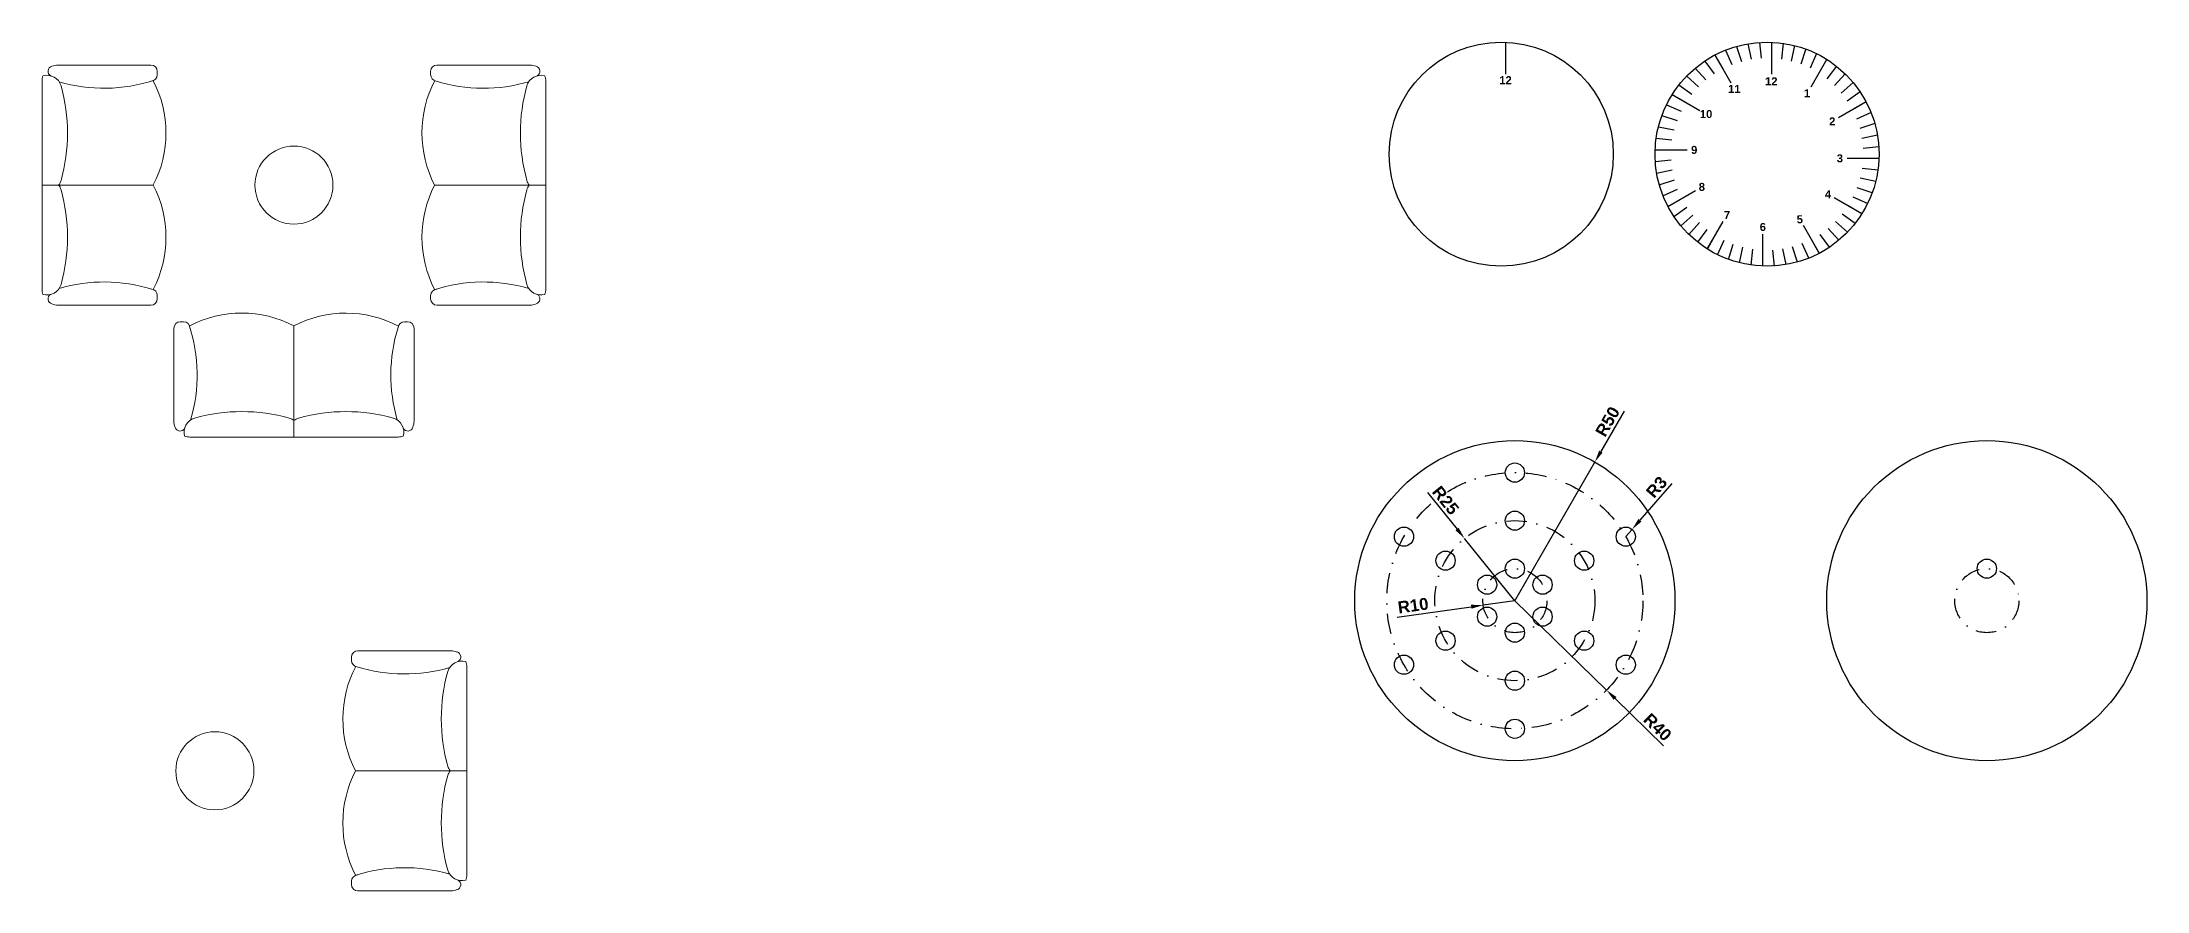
# Model space of a CAD drawing. Header units: millimetres. Extents: x 2193 to 3415, y 1543 to 1811.
# Drawn here: x 2758 to 3415, y 1543 to 1808 of the extents above; entities that cross this region are included whole.
import ezdxf

# ---------------------------------------------------------------- set-up
doc = ezdxf.new("R2010")
doc.units = ezdxf.units.MM
doc.header["$LTSCALE"] = 0.5
doc.linetypes.add('DASHDOT', pattern=[25.4, 12.7, -6.35, 0, -6.35])
doc.layers.add('centro', color=255, linetype='DASHDOT')
doc.layers.add('Cota', color=255, linetype='Continuous')
doc.layers.add('Objetos', color=34, linetype='Continuous', lineweight=13)
doc.layers.add('Peça', color=7, linetype='Continuous', lineweight=30)
doc.styles.get("Standard").update_dxf_attribs({"font": ''})
doc.styles.get('Standard').set_extended_font_data('Arial', bold=True)
doc.dimstyles.new('ISO-25', dxfattribs={"dimscale": 1.5, "dimtxt": 2.5, "dimasz": 2.5, "dimexe": 1.25, "dimexo": 0.625, "dimtad": 1, "dimtxsty": 'Standard', "dimcen": 2.5, "dimclrt": 7, "dimadec": 0, "dimazin": 0, "dimtfac": 1, "dimtmove": 0, "dimatfit": 3, "dimfxl": 1, "dimarcsym": 0})

# ---------------------------------------------------------------- blocks, each defined once
blk = doc.blocks.new('*U8')
at = {"layer": 'Peça'}
blk.add_circle((0, 0), 3, dxfattribs=at)
blk = doc.blocks.new('*U9')
at = {"layer": 'Peça', "color": 0, "linetype": 'ByBlock', "lineweight": -2, "transparency": 16777216}
for p in [(2668.33, 1801.02), (2668.33, 1786.02), (2668.33, 1771.02)]:
    blk.add_blockref('*U8', p, dxfattribs=at)
for p, rotation in [((2633.69, 1781.02), 59.99999999999999), ((2702.97, 1781.02), 299.9999999999999), ((2646.68, 1773.52), 59.99999999999999), ((2689.98, 1773.52), 299.9999999999999), ((2659.67, 1766.02), 59.99999999999999), ((2676.99, 1766.02), 299.9999999999999), ((2659.67, 1756.02), 120), ((2676.99, 1756.02), 240), ((2646.68, 1748.52), 120), ((2668.33, 1751.02), 180), ((2689.98, 1748.52), 240), ((2633.69, 1741.02), 120), ((2702.97, 1741.02), 240), ((2668.33, 1736.02), 180), ((2668.33, 1721.02), 180)]:
    blk.add_blockref('*U8', p, dxfattribs=dict(at, rotation=rotation))
blk = doc.blocks.new('*D10')
at = {"layer": 'Cota', "color": 0, "lineweight": -2, "transparency": 16777216}
for p, q in [((3251.7, 1692.6), (3244.4, 1679.96)), ((3217.54, 1633.4), (3242.53, 1676.71))]:
    blk.add_line(p, q, dxfattribs=at)
at = {"layer": 'Cota', "color": 0, "transparency": 16777216}
blk.add_solid([(3243.86, 1680.27), (3244.95, 1679.65), (3242.53, 1676.71)], dxfattribs=at)
at = {"layer": 'Defpoints', "color": 0, "transparency": 16777216}
for p in [(3242.53, 1676.71), (3217.54, 1633.4)]:
    blk.add_point(p, dxfattribs=at)
at = {"layer": 'Cota', "color": 7, "transparency": 16777216, "insert": (3246.52, 1689.33), "char_height": 3.75, "attachment_point": 5, "rotation": 60.01289}
blk.add_mtext('R50', dxfattribs=at)
blk = doc.blocks.new('*D11')
at = {"layer": 'Cota', "color": 0, "lineweight": -2, "transparency": 16777216}
for p, q in [((3180.79, 1628.3), (3203.92, 1631.51)), ((3217.54, 1633.4), (3207.64, 1632.03))]:
    blk.add_line(p, q, dxfattribs=at)
at = {"layer": 'Cota', "color": 0, "transparency": 16777216}
blk.add_solid([(3203.83, 1632.13), (3204.01, 1630.89), (3207.64, 1632.03)], dxfattribs=at)
at = {"layer": 'Defpoints', "color": 0, "transparency": 16777216}
for p in [(3207.64, 1632.03), (3217.54, 1633.4)]:
    blk.add_point(p, dxfattribs=at)
at = {"layer": 'Cota', "color": 7, "transparency": 16777216, "insert": (3185.77, 1631.87), "char_height": 3.75, "attachment_point": 5, "rotation": 7.90433}
blk.add_mtext('R10', dxfattribs=at)
blk = doc.blocks.new('*D12')
at = {"layer": 'Cota', "color": 0, "lineweight": -2, "transparency": 16777216}
for p, q in [((3190.25, 1667.2), (3199.48, 1655.77)), ((3217.54, 1633.4), (3201.84, 1652.85))]:
    blk.add_line(p, q, dxfattribs=at)
at = {"layer": 'Cota', "color": 0, "transparency": 16777216}
blk.add_solid([(3199.97, 1656.17), (3198.99, 1655.38), (3201.84, 1652.85)], dxfattribs=at)
at = {"layer": 'Defpoints', "color": 0, "transparency": 16777216}
for p in [(3201.84, 1652.85), (3217.54, 1633.4)]:
    blk.add_point(p, dxfattribs=at)
at = {"layer": 'Cota', "color": 7, "transparency": 16777216, "insert": (3195.91, 1664.74), "char_height": 3.75, "attachment_point": 5, "rotation": 308.91443}
blk.add_mtext('R25', dxfattribs=at)
blk = doc.blocks.new('*D13')
at = {"layer": 'Cota', "color": 0, "lineweight": -2, "transparency": 16777216}
for p, q in [((3217.54, 1633.4), (3246.17, 1605.47)), ((3264, 1588.07), (3248.86, 1602.85))]:
    blk.add_line(p, q, dxfattribs=at)
at = {"layer": 'Cota', "color": 0, "transparency": 16777216}
blk.add_solid([(3249.29, 1603.3), (3248.42, 1602.4), (3246.17, 1605.47)], dxfattribs=at)
at = {"layer": 'Defpoints', "color": 0, "transparency": 16777216}
for p in [(3217.54, 1633.4), (3246.17, 1605.47)]:
    blk.add_point(p, dxfattribs=at)
at = {"layer": 'Cota', "color": 7, "transparency": 16777216, "insert": (3262.11, 1593.9), "char_height": 3.75, "attachment_point": 5, "rotation": 315.70642}
blk.add_mtext('R40', dxfattribs=at)
blk = doc.blocks.new('*D14')
at = {"layer": 'Cota', "color": 0, "lineweight": -2, "transparency": 16777216}
for p, q in [((3266.58, 1670.01), (3256.6, 1658.5)), ((3252.18, 1653.4), (3254.15, 1655.67))]:
    blk.add_line(p, q, dxfattribs=at)
at = {"layer": 'Cota', "color": 0, "transparency": 16777216}
blk.add_solid([(3256.13, 1658.91), (3257.08, 1658.09), (3254.15, 1655.67)], dxfattribs=at)
at = {"layer": 'Defpoints', "color": 0, "transparency": 16777216}
for p in [(3252.18, 1653.4), (3254.15, 1655.67)]:
    blk.add_point(p, dxfattribs=at)
at = {"layer": 'Cota', "color": 7, "transparency": 16777216, "insert": (3261.82, 1668.87), "char_height": 3.75, "attachment_point": 5, "rotation": 49.07399}
blk.add_mtext('R3', dxfattribs=at)
blk = doc.blocks.new('*U15')
at = {"layer": 'Peça'}
blk.add_line((0, 5), (0, -5), dxfattribs=at)
blk = doc.blocks.new('*U16')
at = {"layer": 'Peça', "color": 0, "linetype": 'ByBlock', "lineweight": -2, "transparency": 16777216}
blk.add_blockref('*U15', (2107.32, 1791.02), dxfattribs=at)
for p, rotation in [((2092.14, 1787.67), 29.99999999999998), ((2122.14, 1786.33), 329.9999999999999), ((2080.67, 1777.18), 60.00000000000001), ((2132.63, 1774.86), 299.9999999999999), ((2075.98, 1762.36), 89.99999999999997), ((2135.98, 1759.68), 269.9999999999999), ((2079.33, 1747.18), 120), ((2131.29, 1744.86), 239.9999999999999), ((2089.82, 1735.71), 150), ((2104.64, 1731.02), 180), ((2119.82, 1734.37), 210)]:
    blk.add_blockref('*U15', p, dxfattribs=dict(at, rotation=rotation))
blk = doc.blocks.new('*U17')
at = {"layer": 'Peça'}
blk.add_line((0, 2.49), (0, -2.49), dxfattribs=at)
blk = doc.blocks.new('*U18')
at = {"layer": 'Peça', "color": 0, "linetype": 'ByBlock', "lineweight": -2, "transparency": 16777216}
for p, rotation in [((2100.53, 1793.08), 12.00000000000002), ((2103.91, 1793.47), 5.999999999999965), ((2110.71, 1793.19), 354.0000000000001), ((2114.04, 1792.52), 348), ((2087.97, 1788.09), 36.00000000000002), ((2090.89, 1789.83), 30.00000000000001), ((2093.99, 1791.25), 23.99999999999999), ((2097.21, 1792.33), 17.99999999999999), ((2117.29, 1791.5), 342.0000000000001), ((2120.42, 1790.16), 336.0000000000001), ((2123.38, 1788.49), 330.0000000000001), ((2126.16, 1786.52), 324.0000000000001), ((2080.48, 1781.2), 54.00000000000001), ((2082.73, 1783.76), 48.00000000000002), ((2085.24, 1786.06), 42.00000000000001), ((2128.71, 1784.27), 318), ((2131.02, 1781.76), 312), ((2076.84, 1775.46), 66.00000000000001), ((2078.51, 1778.43), 60.00000000000001), ((2133.05, 1779.03), 306.0000000000001), ((2134.78, 1776.11), 300.0000000000001), ((2074.48, 1769.09), 78), ((2075.49, 1772.34), 72.00000000000003), ((2136.2, 1773.01), 294), ((2137.29, 1769.79), 288), ((2073.49, 1762.36), 90.00000000000001), ((2073.81, 1765.75), 84.00000000000003), ((2138.03, 1766.47), 282.0000000000001), ((2138.43, 1763.09), 276.0000000000001), ((2073.53, 1758.96), 96), ((2073.92, 1755.58), 102), ((2138.15, 1756.29), 264), ((2138.47, 1759.68), 270), ((2074.67, 1752.26), 108), ((2075.75, 1749.03), 114), ((2136.46, 1749.71), 252), ((2137.48, 1752.96), 258), ((2077.17, 1745.94), 120), ((2078.91, 1743.01), 126), ((2131.47, 1740.84), 234.0000000000001), ((2133.44, 1743.62), 240), ((2135.11, 1746.58), 246), ((2080.94, 1740.28), 132), ((2083.24, 1737.78), 138.0000000000001), ((2085.8, 1735.53), 144), ((2088.57, 1733.56), 150), ((2123.99, 1733.95), 216), ((2126.72, 1735.98), 222), ((2129.22, 1738.29), 228), ((2091.54, 1731.89), 156.0000000000001), ((2094.66, 1730.54), 162.0000000000001), ((2097.91, 1729.52), 168.0000000000001), ((2101.25, 1728.85), 174), ((2104.64, 1728.53), 180), ((2108.04, 1728.57), 186), ((2111.42, 1728.97), 192), ((2114.74, 1729.71), 198), ((2117.97, 1730.8), 204), ((2121.06, 1732.22), 210)]:
    blk.add_blockref('*U17', p, dxfattribs=dict(at, rotation=rotation))
blk.add_blockref('*U17', (2107.32, 1793.51), dxfattribs=at)
blk = doc.blocks.new('sofá1')
at = {"layer": 'Objetos'}
for p, q in [((-75, 10), (-75, 68)), ((-71, 72), (-69, 72)), ((0, 0), (0, 69.5)), ((71, 72), (69, 72)), ((75, 10), (75, 68)), ((0, 0), (-65, 0)), ((65, 0), (0, 0))]:
    blk.add_line(p, q, dxfattribs=at)
for centre, radius, start, end in [((-71, 68), 4, 90, 180), ((-69, 68), 4, 0, 90), ((-160.4, 38.8), 99.9, 343.5939, 18.1629), ((-32.6, 6.7), 70.7, 62.6166, 117.3834), ((32.5, 6.7), 70.7, 62.3919, 117.3834), ((160.4, 38.8), 99.9, 162.7275, 196.4061), ((69, 68), 4, 90, 173.4667), ((71, 68), 4, 0, 90), ((-32.5, -93.5), 109.4, 74.3182, 105.6818), ((32.5, -93.5), 109.4, 74.3182, 105.6818), ((-65, 10), 10, 180, 202.8861), ((-71.1, 7), 3.26, 196.4582, 330.7816), ((-59.3, 3), 9.31, 107.4613, 194.9731), ((-65, 10), 10, 250.8998, 270), ((-5.7, 3), 9.31, 52.0697, 72.5387), ((5.7, 3), 9.31, 107.4613, 127.9303), ((59.3, 3), 9.31, 345.0269, 72.5387), ((65, 10), 10, 270, 289.1002), ((71.1, 7), 3.26, 209.2184, 343.5418), ((65, 10), 10, 337.1139, 0)]:
    blk.add_arc(centre, radius, start, end, dxfattribs=at)
blk = doc.blocks.new('*U23')
at = {"layer": 'Objetos', "xscale": 0.5, "yscale": 0.5, "zscale": 0.5, "rotation": 90}
blk.add_blockref('sofá1', (19.36, 0), dxfattribs=at)
blk = doc.blocks.new('*U24')
at = {"layer": 'Peça', "color": 0, "linetype": 'ByBlock', "lineweight": -2, "transparency": 16777216}
for p, rotation in [((2752.16, 1763.19), 180), ((2811.48, 1703.87), 270)]:
    blk.add_blockref('*U23', p, dxfattribs=dict(at, rotation=rotation))
blk.add_blockref('*U23', (2870.79, 1763.19), dxfattribs=at)

msp = doc.modelspace()

# ---------------------------------------------------------------- linework, layer by layer
at = {"layer": 'centro'}
for centre, radius in [((3217.54, 1633.403), 40), ((3217.54, 1633.403), 25), ((3217.54, 1633.403), 10), ((3364.966, 1633.403), 10)]:
    msp.add_circle(centre, radius, dxfattribs=at)
at = {"layer": 'Objetos'}
for centre in [(2836.181, 1763.188), (2811.478, 1580.261)]:
    msp.add_circle(centre, 12.192, dxfattribs=at)
at = {"layer": 'Peça'}
msp.add_line((3214.627, 1807.854), (3214.627, 1797.854), dxfattribs=at)
for centre, radius in [((3213.287, 1772.854), 35), ((3296.316, 1772.854), 35), ((3217.54, 1633.403), 50), ((3364.966, 1633.403), 50), ((3364.966, 1643.403), 3)]:
    msp.add_circle(centre, radius, dxfattribs=at)

# ---------------------------------------------------------------- block references
at = {"layer": 'Objetos', "xscale": 0.5, "yscale": 0.5, "zscale": 0.5, "rotation": 90}
msp.add_blockref('sofá1', (2890.151, 1580.261), dxfattribs=at)
at = {"layer": 'Peça'}
for name, p in [('*U16', (1190.338, 11.832)), ('*U18', (1190.338, 11.832)), ('*U24', (24.703, 0)), ('*U9', (549.209, -127.619))]:
    msp.add_blockref(name, p, dxfattribs=at)

# ---------------------------------------------------------------- texts
at = {"layer": 'Peça', "char_height": 2.5, "attachment_point": 5}
for s, insert in [('12', (3214.627, 1795.966)), ('12', (3297.635, 1795.605)), ('11', (3286.083, 1793.216)), ('1', (3308.833, 1791.897)), ('10', (3277.273, 1785.372)), ('2', (3316.678, 1783.087)), ('9', (3273.565, 1774.173)), ('3', (3319.067, 1771.535)), ('8', (3275.954, 1762.621)), ('4', (3315.359, 1760.337)), ('7', (3283.798, 1753.811)), ('6', (3294.997, 1750.104)), ('5', (3306.549, 1752.492))]:
    msp.add_mtext_dynamic_manual_height_columns(s, width=2.5, gutter_width=12.5, heights=[0], dxfattribs=dict(at, insert=insert))

# ---------------------------------------------------------------- dimensions: what is measured, and where the dimension line sits
at = {"layer": 'Cota'}
for mpoint, picture, middle in [((3242.53, 1676.709), '*D10', (3246.518, 1689.327)), ((3201.836, 1652.855), '*D12', (3195.907, 1664.739))]:
    dim = msp.add_radius_dim(center=(3217.54, 1633.403), mpoint=mpoint, dimstyle='ISO-25', dxfattribs=at)
    dim.commit()
    dim.dimension.update_dxf_attribs({"geometry": picture, "text_midpoint": middle})
for center, mpoint, picture, middle in [((3252.181, 1653.403), (3254.146, 1655.669), '*D14', (3263.972, 1667.002)), ((3217.54, 1633.403), (3207.635, 1632.027), '*D11', (3186.163, 1629.046)), ((3217.54, 1633.403), (3246.171, 1605.469), '*D13', (3260.121, 1591.859))]:
    dim = msp.add_radius_dim(center=center, mpoint=mpoint, dimstyle='ISO-25', dxfattribs=at)
    dim.commit()
    dim.dimension.update_dxf_attribs({"geometry": picture, "text_midpoint": middle, "dimtype": 164})

doc.saveas('drawing.dxf')
